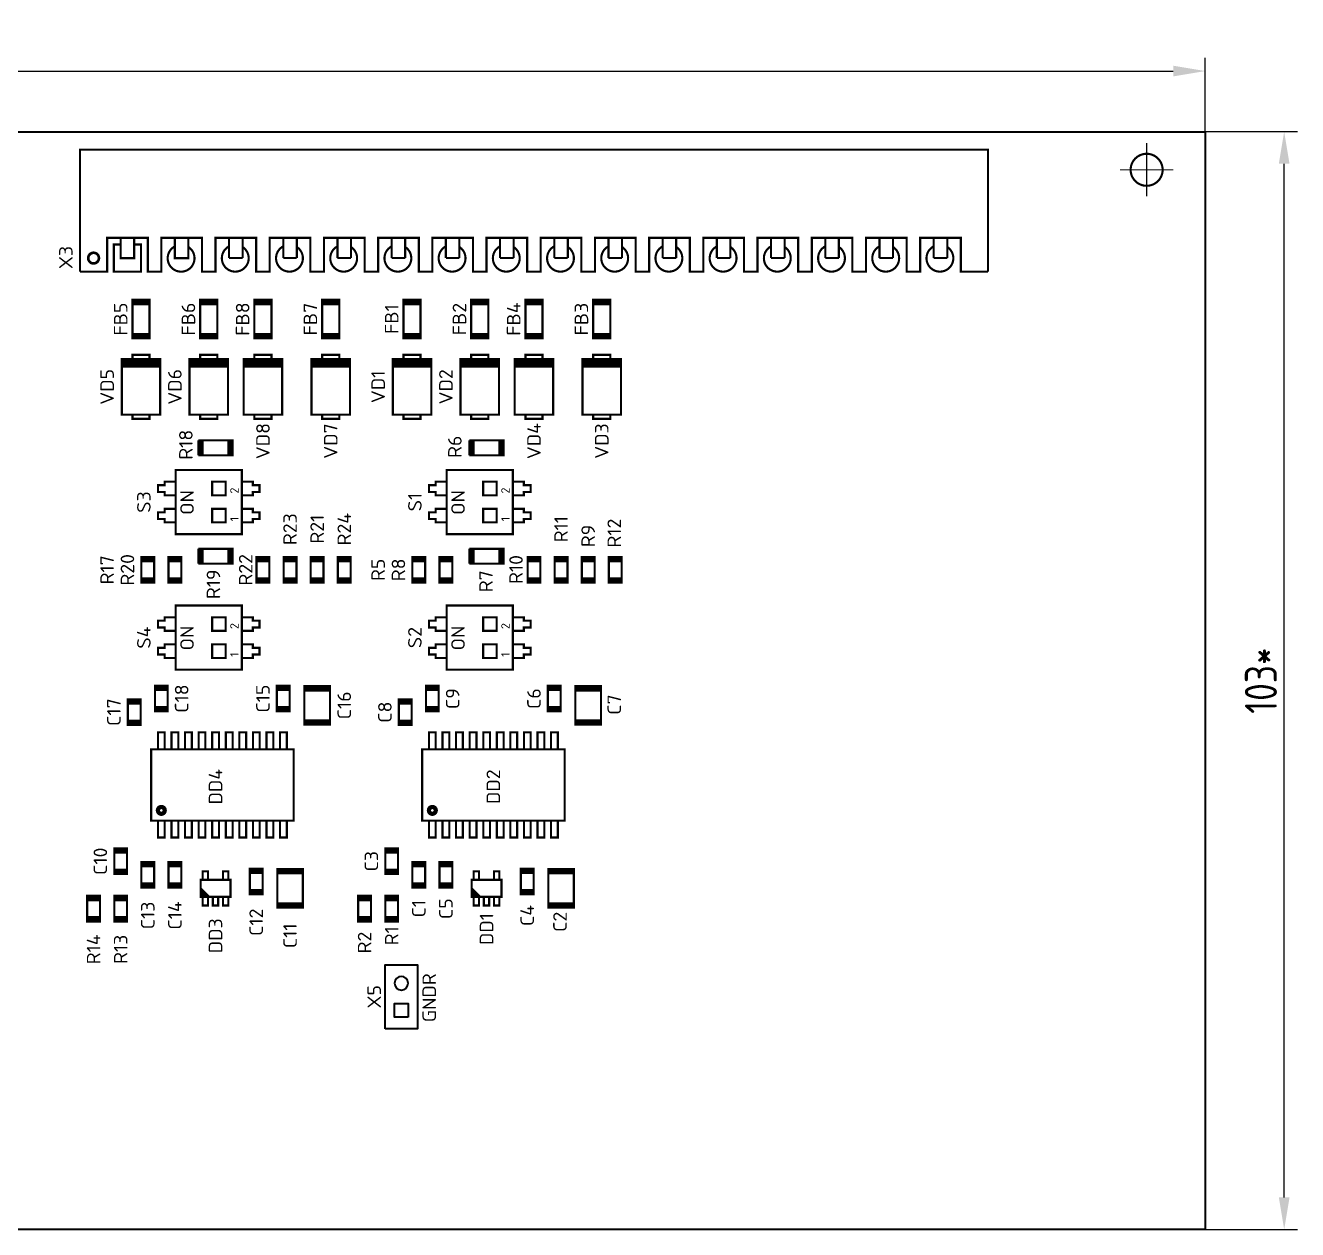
# Model space of a CAD drawing. Header units: millimetres. Extents: x 48 to 829, y 348 to 719.
# Drawn here: x 197.4 to 316.6, y 354.9 to 467.8 of the extents above; entities that cross this region are included whole.
import ezdxf
from ezdxf.enums import TextEntityAlignment as Align

# ---------------------------------------------------------------- set-up
doc = ezdxf.new("R2010")
doc.units = ezdxf.units.MM
doc.layers.add('BOARD', color=173, linetype='Continuous', lineweight=35)
doc.layers.add('TOP', color=7, linetype='Continuous', lineweight=35)
doc.layers.add('РАЗМЕРЫ', color=7, linetype='Continuous')
doc.styles.get("Standard").update_dxf_attribs({"font": 'txt.shx'})
doc.styles.add('ГОСТ 2.304', font='CS_Gost2304.shx')
doc.dimstyles.new('ЕСКД', dxfattribs={"dimscale": 0, "dimtxt": 3, "dimasz": 3, "dimexe": 1.25, "dimexo": 0, "dimtad": 1, "dimtoh": 1, "dimdec": 3, "dimrnd": 0.5, "dimtxsty": 'ГОСТ 2.304', "dimcen": 5, "dimadec": 3, "dimazin": 2, "dimtfac": 0.75, "dimtdec": 4, "dimtmove": 1, "dimatfit": 3, "dimfxl": 1, "dimtolj": 1, "dimarcsym": 0})

# ---------------------------------------------------------------- blocks, each defined once
blk = doc.blocks.new('*D46')
at = {"layer": 'Defpoints', "color": 0}
for p in [(308, 463.49), (74.75, 457.81), (308, 457.81)]:
    blk.add_point(p, dxfattribs=at)
at = {"layer": 'РАЗМЕРЫ', "color": 0, "lineweight": -2}
for p, q in [((74.75, 457.81), (74.75, 464.74)), ((308, 457.81), (308, 464.74)), ((77.75, 463.49), (305, 463.49))]:
    blk.add_line(p, q, dxfattribs=at)
at = {"layer": 'РАЗМЕРЫ', "color": 0}
for points in [[(77.75, 463.99), (77.75, 462.99), (74.75, 463.49)], [(305, 462.99), (305, 463.99), (308, 463.49)]]:
    blk.add_solid(points, dxfattribs=at)
at = {"layer": 'РАЗМЕРЫ', "color": 0, "insert": (191.37, 465.79), "char_height": 3, "attachment_point": 5, "style": 'ГОСТ 2.304'}
blk.add_mtext('\\A1;233*', dxfattribs=at)
blk = doc.blocks.new('*D48')
at = {"layer": 'Defpoints', "color": 0}
for p in [(308, 457.81), (315.39, 457.81), (308, 354.94)]:
    blk.add_point(p, dxfattribs=at)
at = {"layer": 'РАЗМЕРЫ', "color": 0, "lineweight": -2}
for p, q in [((308, 457.81), (316.64, 457.81)), ((315.39, 357.94), (315.39, 454.81)), ((308, 354.94), (316.64, 354.94))]:
    blk.add_line(p, q, dxfattribs=at)
at = {"layer": 'РАЗМЕРЫ', "color": 0}
for points in [[(315.89, 454.81), (314.89, 454.81), (315.39, 457.81)], [(314.89, 357.94), (315.89, 357.94), (315.39, 354.94)]]:
    blk.add_solid(points, dxfattribs=at)
at = {"layer": 'РАЗМЕРЫ', "color": 0, "insert": (313.21, 406.37), "char_height": 3, "attachment_point": 5, "rotation": 90, "style": 'ГОСТ 2.304'}
blk.add_mtext('\\A1;103*', dxfattribs=at)

msp = doc.modelspace()

# ---------------------------------------------------------------- linework, layer by layer
at = {"layer": 'BOARD'}
msp.add_lwpolyline([(308, 354.936), (74.75, 354.936), (74.75, 457.806), (308, 457.806)], close=True, dxfattribs=at)
at = {"layer": 'TOP'}
for points, const_width in [([(302.5, 451.736), (302.5, 456.736)], 0.1), ([(202.536, 444.691), (202.536, 456.121), (287.626, 456.121), (287.626, 444.691)], 0.2), ([(300, 454.236), (305, 454.236)], 0.1), ([(287.626, 444.691), (285.086, 444.691), (285.086, 447.866), (281.276, 447.866), (281.276, 444.691), (280.006, 444.691), (280.006, 447.866), (276.196, 447.866), (276.196, 444.691), (274.926, 444.691), (274.926, 447.866), (271.116, 447.866), (271.116, 444.691), (269.846, 444.691), (269.846, 447.866), (266.036, 447.866), (266.036, 444.691), (264.766, 444.691), (264.766, 447.866), (260.956, 447.866), (260.956, 444.691), (259.686, 444.691), (259.686, 447.866), (255.876, 447.866), (255.876, 444.691), (254.606, 444.691), (254.606, 447.866), (250.796, 447.866), (250.796, 444.691), (249.526, 444.691), (249.526, 447.866), (245.716, 447.866), (245.716, 444.691), (244.446, 444.691), (244.446, 447.866), (240.636, 447.866), (240.636, 444.691), (239.366, 444.691), (239.366, 447.866), (235.556, 447.866), (235.556, 444.691), (234.286, 444.691), (234.286, 447.866), (230.476, 447.866), (230.476, 444.691), (229.206, 444.691), (229.206, 447.866), (225.396, 447.866), (225.396, 444.691), (224.126, 444.691), (224.126, 447.866), (220.316, 447.866), (220.316, 444.691), (219.046, 444.691), (219.046, 447.866), (215.236, 447.866), (215.236, 444.691), (213.966, 444.691), (213.966, 447.866), (210.156, 447.866), (210.156, 444.691), (208.886, 444.691), (208.886, 447.866), (205.076, 447.866), (205.076, 444.691), (202.536, 444.691)], 0.2), ([(207.616, 447.231), (208.251, 447.231), (208.251, 444.691), (205.711, 444.691), (205.711, 447.231), (206.346, 447.231)], 0.2), ([(206.346, 447.866), (206.346, 445.961), (207.616, 445.961), (207.616, 447.866)], 0.2), ([(211.426, 447.866), (211.426, 445.961), (212.696, 445.961), (212.696, 447.866)], 0.2), ([(216.503, 447.869), (216.503, 445.964)], 0.2), ([(217.773, 445.964), (217.773, 447.869)], 0.2), ([(221.583, 447.869), (221.583, 445.964)], 0.2), ([(222.853, 445.964), (222.853, 447.869)], 0.2), ([(226.663, 447.869), (226.663, 445.964)], 0.2), ([(227.933, 445.964), (227.933, 447.869)], 0.2), ([(231.743, 447.869), (231.743, 445.964)], 0.2), ([(233.013, 445.964), (233.013, 447.869)], 0.2), ([(236.823, 447.869), (236.823, 445.964)], 0.2), ([(238.093, 445.964), (238.093, 447.869)], 0.2), ([(241.903, 447.869), (241.903, 445.964)], 0.2), ([(243.173, 445.964), (243.173, 447.869)], 0.2), ([(246.983, 447.869), (246.983, 445.964)], 0.2), ([(248.253, 445.964), (248.253, 447.869)], 0.2), ([(252.063, 447.869), (252.063, 445.964)], 0.2), ([(253.333, 445.964), (253.333, 447.869)], 0.2), ([(257.143, 447.869), (257.143, 445.964)], 0.2), ([(258.413, 445.964), (258.413, 447.869)], 0.2), ([(262.223, 447.869), (262.223, 445.964)], 0.2), ([(263.493, 445.964), (263.493, 447.869)], 0.2), ([(267.303, 447.869), (267.303, 445.964)], 0.2), ([(268.573, 445.964), (268.573, 447.869)], 0.2), ([(272.383, 447.869), (272.383, 445.964)], 0.2), ([(273.653, 445.964), (273.653, 447.869)], 0.2), ([(277.463, 447.869), (277.463, 445.964)], 0.2), ([(278.733, 445.964), (278.733, 447.869)], 0.2), ([(282.543, 447.869), (282.543, 445.964)], 0.2), ([(283.813, 445.964), (283.813, 447.869)], 0.2), ([(216.503, 445.964), (217.773, 445.964)], 0.2), ([(221.583, 445.964), (222.853, 445.964)], 0.2), ([(226.663, 445.964), (227.933, 445.964)], 0.2), ([(231.743, 445.964), (233.013, 445.964)], 0.2), ([(236.823, 445.964), (238.093, 445.964)], 0.2), ([(241.903, 445.964), (243.173, 445.964)], 0.2), ([(246.983, 445.964), (248.253, 445.964)], 0.2), ([(252.063, 445.964), (253.333, 445.964)], 0.2), ([(257.143, 445.964), (258.413, 445.964)], 0.2), ([(262.223, 445.964), (263.493, 445.964)], 0.2), ([(267.303, 445.964), (268.573, 445.964)], 0.2), ([(272.383, 445.964), (273.653, 445.964)], 0.2), ([(277.463, 445.964), (278.733, 445.964)], 0.2), ([(282.543, 445.964), (283.813, 445.964)], 0.2), ([(209.051, 442.046), (207.451, 442.046), (207.451, 438.446), (209.051, 438.446), (209.051, 442.046)], 0.2), ([(207.451, 441.846), (209.051, 441.846)], 0.2), ([(207.451, 441.646), (209.051, 441.646)], 0.2), ([(215.401, 442.046), (213.801, 442.046), (213.801, 438.446), (215.401, 438.446), (215.401, 442.046)], 0.2), ([(213.801, 441.846), (215.401, 441.846)], 0.2), ([(213.801, 441.646), (215.401, 441.646)], 0.2), ([(220.481, 442.046), (218.881, 442.046), (218.881, 438.446), (220.481, 438.446), (220.481, 442.046)], 0.2), ([(218.881, 441.846), (220.481, 441.846)], 0.2), ([(218.881, 441.646), (220.481, 441.646)], 0.2), ([(226.831, 442.046), (225.231, 442.046), (225.231, 438.446), (226.831, 438.446), (226.831, 442.046)], 0.2), ([(225.231, 441.846), (226.831, 441.846)], 0.2), ([(225.231, 441.646), (226.831, 441.646)], 0.2), ([(234.451, 442.046), (232.851, 442.046), (232.851, 438.446), (234.451, 438.446), (234.451, 442.046)], 0.2), ([(232.851, 441.846), (234.451, 441.846)], 0.2), ([(232.851, 441.646), (234.451, 441.646)], 0.2), ([(240.801, 442.046), (239.201, 442.046), (239.201, 438.446), (240.801, 438.446), (240.801, 442.046)], 0.2), ([(239.201, 441.846), (240.801, 441.846)], 0.2), ([(239.201, 441.646), (240.801, 441.646)], 0.2), ([(245.881, 442.046), (244.281, 442.046), (244.281, 438.446), (245.881, 438.446), (245.881, 442.046)], 0.2), ([(244.281, 441.846), (245.881, 441.846)], 0.2), ([(244.281, 441.646), (245.881, 441.646)], 0.2), ([(252.231, 442.046), (250.631, 442.046), (250.631, 438.446), (252.231, 438.446), (252.231, 442.046)], 0.2), ([(250.631, 441.846), (252.231, 441.846)], 0.2), ([(250.631, 441.646), (252.231, 441.646)], 0.2), ([(207.451, 438.846), (209.051, 438.846)], 0.2), ([(207.451, 438.646), (209.051, 438.646)], 0.2), ([(213.801, 438.846), (215.401, 438.846)], 0.2), ([(213.801, 438.646), (215.401, 438.646)], 0.2), ([(218.881, 438.846), (220.481, 438.846)], 0.2), ([(218.881, 438.646), (220.481, 438.646)], 0.2), ([(225.231, 438.846), (226.831, 438.846)], 0.2), ([(225.231, 438.646), (226.831, 438.646)], 0.2), ([(232.851, 438.846), (234.451, 438.846)], 0.2), ([(232.851, 438.646), (234.451, 438.646)], 0.2), ([(239.201, 438.846), (240.801, 438.846)], 0.2), ([(239.201, 438.646), (240.801, 438.646)], 0.2), ([(244.281, 438.846), (245.881, 438.846)], 0.2), ([(244.281, 438.646), (245.881, 438.646)], 0.2), ([(250.631, 438.846), (252.231, 438.846)], 0.2), ([(250.631, 438.646), (252.231, 438.646)], 0.2), ([(206.449, 436.496), (210.053, 436.496), (210.053, 431.296), (206.449, 431.296), (206.449, 436.496)], 0.2), ([(206.449, 436.396), (210.053, 436.396)], 0.2), ([(206.449, 436.296), (210.053, 436.296)], 0.2), ([(209.051, 436.496), (209.051, 436.896), (207.451, 436.896), (207.451, 436.296)], 0.2), ([(212.799, 436.496), (216.403, 436.496), (216.403, 431.296), (212.799, 431.296), (212.799, 436.496)], 0.2), ([(212.799, 436.396), (216.403, 436.396)], 0.2), ([(212.799, 436.296), (216.403, 436.296)], 0.2), ([(215.401, 436.496), (215.401, 436.896), (213.801, 436.896), (213.801, 436.296)], 0.2), ([(217.879, 436.496), (221.483, 436.496), (221.483, 431.296), (217.879, 431.296), (217.879, 436.496)], 0.2), ([(217.879, 436.396), (221.483, 436.396)], 0.2), ([(217.879, 436.296), (221.483, 436.296)], 0.2), ([(220.481, 436.496), (220.481, 436.896), (218.881, 436.896), (218.881, 436.296)], 0.2), ([(224.229, 436.496), (227.833, 436.496), (227.833, 431.296), (224.229, 431.296), (224.229, 436.496)], 0.2), ([(224.229, 436.396), (227.833, 436.396)], 0.2), ([(224.229, 436.296), (227.833, 436.296)], 0.2), ([(226.831, 436.496), (226.831, 436.896), (225.231, 436.896), (225.231, 436.296)], 0.2), ([(231.849, 436.496), (235.453, 436.496), (235.453, 431.296), (231.849, 431.296), (231.849, 436.496)], 0.2), ([(231.849, 436.396), (235.453, 436.396)], 0.2), ([(231.849, 436.296), (235.453, 436.296)], 0.2), ([(234.451, 436.496), (234.451, 436.896), (232.851, 436.896), (232.851, 436.296)], 0.2), ([(238.199, 436.496), (241.803, 436.496), (241.803, 431.296), (238.199, 431.296), (238.199, 436.496)], 0.2), ([(238.199, 436.396), (241.803, 436.396)], 0.2), ([(238.199, 436.296), (241.803, 436.296)], 0.2), ([(240.801, 436.496), (240.801, 436.896), (239.201, 436.896), (239.201, 436.296)], 0.2), ([(243.279, 436.496), (246.883, 436.496), (246.883, 431.296), (243.279, 431.296), (243.279, 436.496)], 0.2), ([(243.279, 436.396), (246.883, 436.396)], 0.2), ([(243.279, 436.296), (246.883, 436.296)], 0.2), ([(245.881, 436.496), (245.881, 436.896), (244.281, 436.896), (244.281, 436.296)], 0.2), ([(249.629, 436.496), (253.233, 436.496), (253.233, 431.296), (249.629, 431.296), (249.629, 436.496)], 0.2), ([(249.629, 436.396), (253.233, 436.396)], 0.2), ([(249.629, 436.296), (253.233, 436.296)], 0.2), ([(252.231, 436.496), (252.231, 436.896), (250.631, 436.896), (250.631, 436.296)], 0.2), ([(206.449, 436.196), (210.053, 436.196)], 0.2), ([(206.449, 436.096), (210.053, 436.096)], 0.2), ([(206.449, 435.996), (210.053, 435.996)], 0.2), ([(206.449, 435.896), (210.053, 435.896)], 0.2), ([(206.449, 435.796), (210.053, 435.796)], 0.2), ([(212.799, 436.196), (216.403, 436.196)], 0.2), ([(212.799, 436.096), (216.403, 436.096)], 0.2), ([(212.799, 435.996), (216.403, 435.996)], 0.2), ([(212.799, 435.896), (216.403, 435.896)], 0.2), ([(212.799, 435.796), (216.403, 435.796)], 0.2), ([(217.879, 436.196), (221.483, 436.196)], 0.2), ([(217.879, 436.096), (221.483, 436.096)], 0.2), ([(217.879, 435.996), (221.483, 435.996)], 0.2), ([(217.879, 435.896), (221.483, 435.896)], 0.2), ([(217.879, 435.796), (221.483, 435.796)], 0.2), ([(224.229, 436.196), (227.833, 436.196)], 0.2), ([(224.229, 436.096), (227.833, 436.096)], 0.2), ([(224.229, 435.996), (227.833, 435.996)], 0.2), ([(224.229, 435.896), (227.833, 435.896)], 0.2), ([(224.229, 435.796), (227.833, 435.796)], 0.2), ([(231.849, 436.196), (235.453, 436.196)], 0.2), ([(231.849, 436.096), (235.453, 436.096)], 0.2), ([(231.849, 435.996), (235.453, 435.996)], 0.2), ([(231.849, 435.896), (235.453, 435.896)], 0.2), ([(231.849, 435.796), (235.453, 435.796)], 0.2), ([(238.199, 436.196), (241.803, 436.196)], 0.2), ([(238.199, 436.096), (241.803, 436.096)], 0.2), ([(238.199, 435.996), (241.803, 435.996)], 0.2), ([(238.199, 435.896), (241.803, 435.896)], 0.2), ([(238.199, 435.796), (241.803, 435.796)], 0.2), ([(243.279, 436.196), (246.883, 436.196)], 0.2), ([(243.279, 436.096), (246.883, 436.096)], 0.2), ([(243.279, 435.996), (246.883, 435.996)], 0.2), ([(243.279, 435.896), (246.883, 435.896)], 0.2), ([(243.279, 435.796), (246.883, 435.796)], 0.2), ([(249.629, 436.196), (253.233, 436.196)], 0.2), ([(249.629, 436.096), (253.233, 436.096)], 0.2), ([(249.629, 435.996), (253.233, 435.996)], 0.2), ([(249.629, 435.896), (253.233, 435.896)], 0.2), ([(249.629, 435.796), (253.233, 435.796)], 0.2), ([(209.051, 431.296), (209.051, 430.896), (207.451, 430.896), (207.451, 431.296)], 0.2), ([(215.401, 431.296), (215.401, 430.896), (213.801, 430.896), (213.801, 431.296)], 0.2), ([(220.481, 431.296), (220.481, 430.896), (218.881, 430.896), (218.881, 431.296)], 0.2), ([(226.831, 431.296), (226.831, 430.896), (225.231, 430.896), (225.231, 431.296)], 0.2), ([(234.451, 431.296), (234.451, 430.896), (232.851, 430.896), (232.851, 431.296)], 0.2), ([(240.801, 431.296), (240.801, 430.896), (239.201, 430.896), (239.201, 431.296)], 0.2), ([(245.881, 431.296), (245.881, 430.896), (244.281, 430.896), (244.281, 431.296)], 0.2), ([(252.231, 431.296), (252.231, 430.896), (250.631, 430.896), (250.631, 431.296)], 0.2), ([(213.636, 428.881), (216.836, 428.881), (216.836, 427.481), (213.636, 427.481)], 0.2), ([(213.639, 428.884), (213.639, 427.484)], 0.2), ([(213.839, 428.884), (213.839, 427.484)], 0.2), ([(214.036, 428.881), (214.036, 427.481)], 0.2), ([(216.436, 428.881), (216.436, 427.481)], 0.2), ([(216.639, 428.884), (216.639, 427.484)], 0.2), ([(239.036, 428.881), (242.236, 428.881), (242.236, 427.481), (239.036, 427.481)], 0.2), ([(239.039, 428.884), (239.039, 427.484)], 0.2), ([(239.239, 428.884), (239.239, 427.484)], 0.2), ([(239.436, 428.881), (239.436, 427.481)], 0.2), ([(241.836, 428.881), (241.836, 427.481)], 0.2), ([(242.039, 428.884), (242.039, 427.484)], 0.2), ([(217.701, 426.111), (217.701, 420.091), (211.501, 420.091), (211.501, 426.111), (217.701, 426.111)], 0.2), ([(243.101, 426.111), (243.101, 420.091), (236.901, 420.091), (236.901, 426.111), (243.101, 426.111)], 0.2), ([(211.426, 423.736), (210.473, 423.736), (210.473, 424.053), (209.839, 424.053), (209.839, 424.689), (210.473, 424.689), (210.473, 425.006), (211.426, 425.006)], 0.2), ([(216.189, 423.736), (216.189, 425.006), (214.919, 425.006), (214.919, 423.736), (216.189, 423.736)], 0.2), ([(217.776, 425.006), (218.729, 425.006), (218.729, 424.689), (219.363, 424.689), (219.363, 424.053), (218.729, 424.053), (218.729, 423.736), (217.776, 423.736)], 0.2), ([(236.826, 423.736), (235.873, 423.736), (235.873, 424.053), (235.239, 424.053), (235.239, 424.689), (235.873, 424.689), (235.873, 425.006), (236.826, 425.006)], 0.2), ([(241.589, 423.736), (241.589, 425.006), (240.319, 425.006), (240.319, 423.736), (241.589, 423.736)], 0.2), ([(243.176, 425.006), (244.129, 425.006), (244.129, 424.689), (244.763, 424.689), (244.763, 424.053), (244.129, 424.053), (244.129, 423.736), (243.176, 423.736)], 0.2), ([(211.426, 421.196), (210.473, 421.196), (210.473, 421.513), (209.839, 421.513), (209.839, 422.149), (210.473, 422.149), (210.473, 422.466), (211.426, 422.466)], 0.2), ([(216.189, 421.196), (216.189, 422.466), (214.919, 422.466), (214.919, 421.196), (216.189, 421.196)], 0.2), ([(217.776, 422.466), (218.729, 422.466), (218.729, 422.149), (219.363, 422.149), (219.363, 421.513), (218.729, 421.513), (218.729, 421.196), (217.776, 421.196)], 0.2), ([(236.826, 421.196), (235.873, 421.196), (235.873, 421.513), (235.239, 421.513), (235.239, 422.149), (235.873, 422.149), (235.873, 422.466), (236.826, 422.466)], 0.2), ([(241.589, 421.196), (241.589, 422.466), (240.319, 422.466), (240.319, 421.196), (241.589, 421.196)], 0.2), ([(243.176, 422.466), (244.129, 422.466), (244.129, 422.149), (244.763, 422.149), (244.763, 421.513), (244.129, 421.513), (244.129, 421.196), (243.176, 421.196)], 0.2), ([(213.636, 418.721), (216.836, 418.721), (216.836, 417.321), (213.636, 417.321)], 0.2), ([(213.639, 418.724), (213.639, 417.324)], 0.2), ([(213.839, 418.724), (213.839, 417.324)], 0.2), ([(214.036, 418.721), (214.036, 417.321)], 0.2), ([(216.436, 418.721), (216.436, 417.321)], 0.2), ([(216.639, 418.724), (216.639, 417.324)], 0.2), ([(239.036, 418.721), (242.236, 418.721), (242.236, 417.321), (239.036, 417.321)], 0.2), ([(239.039, 418.724), (239.039, 417.324)], 0.2), ([(239.239, 418.724), (239.239, 417.324)], 0.2), ([(239.436, 418.721), (239.436, 417.321)], 0.2), ([(241.836, 418.721), (241.836, 417.321)], 0.2), ([(242.039, 418.724), (242.039, 417.324)], 0.2), ([(209.486, 417.951), (208.286, 417.951), (208.286, 415.551), (209.486, 415.551), (209.486, 417.951)], 0.2), ([(208.286, 417.751), (209.486, 417.751)], 0.2), ([(208.286, 417.551), (209.486, 417.551)], 0.2), ([(212.026, 417.951), (210.826, 417.951), (210.826, 415.551), (212.026, 415.551), (212.026, 417.951)], 0.2), ([(210.826, 417.751), (212.026, 417.751)], 0.2), ([(210.826, 417.551), (212.026, 417.551)], 0.2), ([(220.281, 417.951), (219.081, 417.951), (219.081, 415.551), (220.281, 415.551), (220.281, 417.951)], 0.2), ([(219.081, 417.751), (220.281, 417.751)], 0.2), ([(219.081, 417.551), (220.281, 417.551)], 0.2), ([(222.821, 417.951), (221.621, 417.951), (221.621, 415.551), (222.821, 415.551), (222.821, 417.951)], 0.2), ([(221.621, 417.751), (222.821, 417.751)], 0.2), ([(221.621, 417.551), (222.821, 417.551)], 0.2), ([(225.361, 417.951), (224.161, 417.951), (224.161, 415.551), (225.361, 415.551), (225.361, 417.951)], 0.2), ([(224.161, 417.751), (225.361, 417.751)], 0.2), ([(224.161, 417.551), (225.361, 417.551)], 0.2), ([(227.901, 417.951), (226.701, 417.951), (226.701, 415.551), (227.901, 415.551), (227.901, 417.951)], 0.2), ([(226.701, 417.751), (227.901, 417.751)], 0.2), ([(226.701, 417.551), (227.901, 417.551)], 0.2), ([(234.886, 417.951), (233.686, 417.951), (233.686, 415.551), (234.886, 415.551), (234.886, 417.951)], 0.2), ([(233.686, 417.751), (234.886, 417.751)], 0.2), ([(233.686, 417.551), (234.886, 417.551)], 0.2), ([(237.426, 417.951), (236.226, 417.951), (236.226, 415.551), (237.426, 415.551), (237.426, 417.951)], 0.2), ([(236.226, 417.751), (237.426, 417.751)], 0.2), ([(236.226, 417.551), (237.426, 417.551)], 0.2), ([(245.681, 417.951), (244.481, 417.951), (244.481, 415.551), (245.681, 415.551), (245.681, 417.951)], 0.2), ([(244.481, 417.751), (245.681, 417.751)], 0.2), ([(244.481, 417.551), (245.681, 417.551)], 0.2), ([(248.221, 417.951), (247.021, 417.951), (247.021, 415.551), (248.221, 415.551), (248.221, 417.951)], 0.2), ([(247.021, 417.751), (248.221, 417.751)], 0.2), ([(247.021, 417.551), (248.221, 417.551)], 0.2), ([(250.761, 417.951), (249.561, 417.951), (249.561, 415.551), (250.761, 415.551), (250.761, 417.951)], 0.2), ([(249.561, 417.751), (250.761, 417.751)], 0.2), ([(249.561, 417.551), (250.761, 417.551)], 0.2), ([(253.301, 417.951), (252.101, 417.951), (252.101, 415.551), (253.301, 415.551), (253.301, 417.951)], 0.2), ([(252.101, 417.751), (253.301, 417.751)], 0.2), ([(252.101, 417.551), (253.301, 417.551)], 0.2), ([(208.286, 415.951), (209.486, 415.951)], 0.2), ([(208.286, 415.751), (209.486, 415.751)], 0.2), ([(210.826, 415.951), (212.026, 415.951)], 0.2), ([(210.826, 415.751), (212.026, 415.751)], 0.2), ([(219.081, 415.951), (220.281, 415.951)], 0.2), ([(219.081, 415.751), (220.281, 415.751)], 0.2), ([(221.621, 415.951), (222.821, 415.951)], 0.2), ([(221.621, 415.751), (222.821, 415.751)], 0.2), ([(224.161, 415.951), (225.361, 415.951)], 0.2), ([(224.161, 415.751), (225.361, 415.751)], 0.2), ([(226.701, 415.951), (227.901, 415.951)], 0.2), ([(226.701, 415.751), (227.901, 415.751)], 0.2), ([(233.686, 415.951), (234.886, 415.951)], 0.2), ([(233.686, 415.751), (234.886, 415.751)], 0.2), ([(236.226, 415.951), (237.426, 415.951)], 0.2), ([(236.226, 415.751), (237.426, 415.751)], 0.2), ([(244.481, 415.951), (245.681, 415.951)], 0.2), ([(244.481, 415.751), (245.681, 415.751)], 0.2), ([(247.021, 415.951), (248.221, 415.951)], 0.2), ([(247.021, 415.751), (248.221, 415.751)], 0.2), ([(249.561, 415.951), (250.761, 415.951)], 0.2), ([(249.561, 415.751), (250.761, 415.751)], 0.2), ([(252.101, 415.951), (253.301, 415.951)], 0.2), ([(252.101, 415.751), (253.301, 415.751)], 0.2), ([(217.701, 413.411), (217.701, 407.391), (211.501, 407.391), (211.501, 413.411), (217.701, 413.411)], 0.2), ([(243.101, 413.411), (243.101, 407.391), (236.901, 407.391), (236.901, 413.411), (243.101, 413.411)], 0.2), ([(211.426, 411.036), (210.473, 411.036), (210.473, 411.353), (209.839, 411.353), (209.839, 411.989), (210.473, 411.989), (210.473, 412.306), (211.426, 412.306)], 0.2), ([(216.189, 411.036), (216.189, 412.306), (214.919, 412.306), (214.919, 411.036), (216.189, 411.036)], 0.2), ([(217.776, 412.306), (218.729, 412.306), (218.729, 411.989), (219.363, 411.989), (219.363, 411.353), (218.729, 411.353), (218.729, 411.036), (217.776, 411.036)], 0.2), ([(236.826, 411.036), (235.873, 411.036), (235.873, 411.353), (235.239, 411.353), (235.239, 411.989), (235.873, 411.989), (235.873, 412.306), (236.826, 412.306)], 0.2), ([(241.589, 411.036), (241.589, 412.306), (240.319, 412.306), (240.319, 411.036), (241.589, 411.036)], 0.2), ([(243.176, 412.306), (244.129, 412.306), (244.129, 411.989), (244.763, 411.989), (244.763, 411.353), (244.129, 411.353), (244.129, 411.036), (243.176, 411.036)], 0.2), ([(211.426, 408.496), (210.473, 408.496), (210.473, 408.813), (209.839, 408.813), (209.839, 409.449), (210.473, 409.449), (210.473, 409.766), (211.426, 409.766)], 0.2), ([(216.189, 408.496), (216.189, 409.766), (214.919, 409.766), (214.919, 408.496), (216.189, 408.496)], 0.2), ([(217.776, 409.766), (218.729, 409.766), (218.729, 409.449), (219.363, 409.449), (219.363, 408.813), (218.729, 408.813), (218.729, 408.496), (217.776, 408.496)], 0.2), ([(236.826, 408.496), (235.873, 408.496), (235.873, 408.813), (235.239, 408.813), (235.239, 409.449), (235.873, 409.449), (235.873, 409.766), (236.826, 409.766)], 0.2), ([(241.589, 408.496), (241.589, 409.766), (240.319, 409.766), (240.319, 408.496), (241.589, 408.496)], 0.2), ([(243.176, 409.766), (244.129, 409.766), (244.129, 409.449), (244.763, 409.449), (244.763, 408.813), (244.129, 408.813), (244.129, 408.496), (243.176, 408.496)], 0.2), ([(209.556, 405.886), (210.756, 405.886), (210.756, 403.486), (209.556, 403.486), (209.556, 405.886)], 0.2), ([(210.756, 405.686), (209.556, 405.686)], 0.2), ([(209.556, 405.486), (210.756, 405.486)], 0.2), ([(220.986, 405.886), (222.186, 405.886), (222.186, 403.486), (220.986, 403.486), (220.986, 405.886)], 0.2), ([(222.186, 405.686), (220.986, 405.686)], 0.2), ([(220.986, 405.486), (222.186, 405.486)], 0.2), ([(223.561, 402.251), (225.961, 402.251), (225.961, 405.851), (223.561, 405.851), (223.561, 402.251)], 0.2), ([(225.961, 405.651), (223.561, 405.651)], 0.2), ([(225.961, 405.451), (223.561, 405.451)], 0.2), ([(234.956, 405.886), (236.156, 405.886), (236.156, 403.486), (234.956, 403.486), (234.956, 405.886)], 0.2), ([(236.156, 405.686), (234.956, 405.686)], 0.2), ([(234.956, 405.486), (236.156, 405.486)], 0.2), ([(246.386, 405.886), (247.586, 405.886), (247.586, 403.486), (246.386, 403.486), (246.386, 405.886)], 0.2), ([(247.586, 405.686), (246.386, 405.686)], 0.2), ([(246.386, 405.486), (247.586, 405.486)], 0.2), ([(248.961, 402.251), (251.361, 402.251), (251.361, 405.851), (248.961, 405.851), (248.961, 402.251)], 0.2), ([(251.361, 405.651), (248.961, 405.651)], 0.2), ([(251.361, 405.451), (248.961, 405.451)], 0.2), ([(207.016, 404.616), (208.216, 404.616), (208.216, 402.216), (207.016, 402.216), (207.016, 404.616)], 0.2), ([(208.216, 404.416), (207.016, 404.416)], 0.2), ([(207.016, 404.216), (208.216, 404.216)], 0.2), ([(232.416, 404.616), (233.616, 404.616), (233.616, 402.216), (232.416, 402.216), (232.416, 404.616)], 0.2), ([(233.616, 404.416), (232.416, 404.416)], 0.2), ([(232.416, 404.216), (233.616, 404.216)], 0.2), ([(210.756, 403.886), (209.556, 403.886)], 0.2), ([(210.756, 403.686), (209.556, 403.686)], 0.2), ([(222.186, 403.886), (220.986, 403.886)], 0.2), ([(222.186, 403.686), (220.986, 403.686)], 0.2), ([(236.156, 403.886), (234.956, 403.886)], 0.2), ([(236.156, 403.686), (234.956, 403.686)], 0.2), ([(247.586, 403.886), (246.386, 403.886)], 0.2), ([(247.586, 403.686), (246.386, 403.686)], 0.2), ([(208.216, 402.616), (207.016, 402.616)], 0.2), ([(208.216, 402.416), (207.016, 402.416)], 0.2), ([(225.961, 402.451), (223.561, 402.451), (223.561, 402.651), (225.961, 402.651)], 0.2), ([(233.616, 402.616), (232.416, 402.616)], 0.2), ([(233.616, 402.416), (232.416, 402.416)], 0.2), ([(251.361, 402.451), (248.961, 402.451), (248.961, 402.651), (251.361, 402.651)], 0.2), ([(209.838, 399.936), (209.838, 401.526), (210.474, 401.526), (210.474, 399.936)], 0.2), ([(211.11, 399.936), (211.11, 401.526), (211.746, 401.526), (211.746, 399.936)], 0.2), ([(212.382, 399.936), (212.382, 401.526), (213.018, 401.526), (213.018, 399.936)], 0.2), ([(213.654, 399.936), (213.654, 401.526), (214.29, 401.526), (214.29, 399.936)], 0.2), ([(214.926, 399.936), (214.926, 401.526), (215.562, 401.526), (215.562, 399.936)], 0.2), ([(216.198, 399.936), (216.198, 401.526), (216.834, 401.526), (216.834, 399.936)], 0.2), ([(217.47, 399.936), (217.47, 401.526), (218.106, 401.526), (218.106, 399.936)], 0.2), ([(218.742, 399.936), (218.742, 401.526), (219.378, 401.526), (219.378, 399.936)], 0.2), ([(220.014, 399.936), (220.014, 401.526), (220.65, 401.526), (220.65, 399.936)], 0.2), ([(221.286, 399.936), (221.286, 401.526), (221.922, 401.526), (221.922, 399.936)], 0.2), ([(235.238, 399.936), (235.238, 401.526), (235.874, 401.526), (235.874, 399.936)], 0.2), ([(236.51, 399.936), (236.51, 401.526), (237.146, 401.526), (237.146, 399.936)], 0.2), ([(237.782, 399.936), (237.782, 401.526), (238.418, 401.526), (238.418, 399.936)], 0.2), ([(239.054, 399.936), (239.054, 401.526), (239.69, 401.526), (239.69, 399.936)], 0.2), ([(240.326, 399.936), (240.326, 401.526), (240.962, 401.526), (240.962, 399.936)], 0.2), ([(241.598, 399.936), (241.598, 401.526), (242.234, 401.526), (242.234, 399.936)], 0.2), ([(242.87, 399.936), (242.87, 401.526), (243.506, 401.526), (243.506, 399.936)], 0.2), ([(244.142, 399.936), (244.142, 401.526), (244.778, 401.526), (244.778, 399.936)], 0.2), ([(245.414, 399.936), (245.414, 401.526), (246.05, 401.526), (246.05, 399.936)], 0.2), ([(246.686, 399.936), (246.686, 401.526), (247.322, 401.526), (247.322, 399.936)], 0.2), ([(209.202, 399.936), (222.558, 399.936), (222.558, 393.258), (209.202, 393.258), (209.202, 399.936)], 0.2), ([(234.602, 399.936), (247.958, 399.936), (247.958, 393.258), (234.602, 393.258), (234.602, 399.936)], 0.2), ([(210.474, 393.258), (210.474, 391.668), (209.838, 391.668), (209.838, 393.258)], 0.2), ([(211.746, 393.258), (211.746, 391.668), (211.11, 391.668), (211.11, 393.258)], 0.2), ([(213.018, 393.258), (213.018, 391.668), (212.382, 391.668), (212.382, 393.258)], 0.2), ([(214.29, 393.258), (214.29, 391.668), (213.654, 391.668), (213.654, 393.258)], 0.2), ([(215.562, 393.258), (215.562, 391.668), (214.926, 391.668), (214.926, 393.258)], 0.2), ([(216.834, 393.258), (216.834, 391.668), (216.198, 391.668), (216.198, 393.258)], 0.2), ([(218.106, 393.258), (218.106, 391.668), (217.47, 391.668), (217.47, 393.258)], 0.2), ([(219.378, 393.258), (219.378, 391.668), (218.742, 391.668), (218.742, 393.258)], 0.2), ([(220.65, 393.258), (220.65, 391.668), (220.014, 391.668), (220.014, 393.258)], 0.2), ([(221.922, 393.258), (221.922, 391.668), (221.286, 391.668), (221.286, 393.258)], 0.2), ([(235.874, 393.258), (235.874, 391.668), (235.238, 391.668), (235.238, 393.258)], 0.2), ([(237.146, 393.258), (237.146, 391.668), (236.51, 391.668), (236.51, 393.258)], 0.2), ([(238.418, 393.258), (238.418, 391.668), (237.782, 391.668), (237.782, 393.258)], 0.2), ([(239.69, 393.258), (239.69, 391.668), (239.054, 391.668), (239.054, 393.258)], 0.2), ([(240.962, 393.258), (240.962, 391.668), (240.326, 391.668), (240.326, 393.258)], 0.2), ([(242.234, 393.258), (242.234, 391.668), (241.598, 391.668), (241.598, 393.258)], 0.2), ([(243.506, 393.258), (243.506, 391.668), (242.87, 391.668), (242.87, 393.258)], 0.2), ([(244.778, 393.258), (244.778, 391.668), (244.142, 391.668), (244.142, 393.258)], 0.2), ([(246.05, 393.258), (246.05, 391.668), (245.414, 391.668), (245.414, 393.258)], 0.2), ([(247.322, 393.258), (247.322, 391.668), (246.686, 391.668), (246.686, 393.258)], 0.2), ([(206.946, 388.246), (205.746, 388.246), (205.746, 390.646), (206.946, 390.646), (206.946, 388.246)], 0.2), ([(205.746, 390.446), (206.946, 390.446)], 0.2), ([(205.746, 390.246), (206.946, 390.246)], 0.2), ([(232.346, 388.246), (231.146, 388.246), (231.146, 390.646), (232.346, 390.646), (232.346, 388.246)], 0.2), ([(231.146, 390.446), (232.346, 390.446)], 0.2), ([(231.146, 390.246), (232.346, 390.246)], 0.2), ([(206.946, 388.646), (205.746, 388.646)], 0.2), ([(208.286, 389.376), (209.486, 389.376), (209.486, 386.976), (208.286, 386.976), (208.286, 389.376)], 0.2), ([(209.486, 389.176), (208.286, 389.176)], 0.2), ([(208.286, 388.976), (209.486, 388.976)], 0.2), ([(210.826, 389.376), (212.026, 389.376), (212.026, 386.976), (210.826, 386.976), (210.826, 389.376)], 0.2), ([(212.026, 389.176), (210.826, 389.176)], 0.2), ([(210.826, 388.976), (212.026, 388.976)], 0.2), ([(218.446, 388.741), (219.646, 388.741), (219.646, 386.341), (218.446, 386.341), (218.446, 388.741)], 0.2), ([(221.021, 385.106), (223.421, 385.106), (223.421, 388.706), (221.021, 388.706), (221.021, 385.106)], 0.2), ([(232.346, 388.646), (231.146, 388.646)], 0.2), ([(233.686, 389.376), (234.886, 389.376), (234.886, 386.976), (233.686, 386.976), (233.686, 389.376)], 0.2), ([(234.886, 389.176), (233.686, 389.176)], 0.2), ([(233.686, 388.976), (234.886, 388.976)], 0.2), ([(236.226, 389.376), (237.426, 389.376), (237.426, 386.976), (236.226, 386.976), (236.226, 389.376)], 0.2), ([(237.426, 389.176), (236.226, 389.176)], 0.2), ([(236.226, 388.976), (237.426, 388.976)], 0.2), ([(243.846, 388.741), (245.046, 388.741), (245.046, 386.341), (243.846, 386.341), (243.846, 388.741)], 0.2), ([(246.421, 385.106), (248.821, 385.106), (248.821, 388.706), (246.421, 388.706), (246.421, 385.106)], 0.2), ([(205.746, 388.446), (206.946, 388.446)], 0.2), ([(209.486, 387.376), (208.286, 387.376)], 0.2), ([(212.026, 387.376), (210.826, 387.376)], 0.2), ([(213.836, 387.706), (216.636, 387.706), (216.636, 386.106), (213.836, 386.106), (213.836, 387.706)], 0.2), ([(214.036, 387.706), (214.036, 388.506), (214.536, 388.506), (214.536, 387.706)], 0.2), ([(215.941, 387.706), (215.941, 388.506), (216.441, 388.506), (216.441, 387.706)], 0.2), ([(219.646, 388.541), (218.446, 388.541)], 0.2), ([(218.446, 388.341), (219.646, 388.341)], 0.2), ([(223.421, 388.506), (221.021, 388.506)], 0.2), ([(223.421, 388.306), (221.021, 388.306)], 0.2), ([(231.146, 388.446), (232.346, 388.446)], 0.2), ([(234.886, 387.376), (233.686, 387.376)], 0.2), ([(237.426, 387.376), (236.226, 387.376)], 0.2), ([(239.236, 387.706), (242.036, 387.706), (242.036, 386.106), (239.236, 386.106), (239.236, 387.706)], 0.2), ([(239.436, 387.706), (239.436, 388.506), (239.936, 388.506), (239.936, 387.706)], 0.2), ([(241.341, 387.706), (241.341, 388.506), (241.841, 388.506), (241.841, 387.706)], 0.2), ([(245.046, 388.541), (243.846, 388.541)], 0.2), ([(243.846, 388.341), (245.046, 388.341)], 0.2), ([(248.821, 388.506), (246.421, 388.506)], 0.2), ([(248.821, 388.306), (246.421, 388.306)], 0.2), ([(204.406, 386.201), (203.206, 386.201), (203.206, 383.801), (204.406, 383.801), (204.406, 386.201)], 0.2), ([(206.946, 386.201), (205.746, 386.201), (205.746, 383.801), (206.946, 383.801), (206.946, 386.201)], 0.2), ([(209.486, 387.176), (208.286, 387.176)], 0.2), ([(212.026, 387.176), (210.826, 387.176)], 0.2), ([(213.836, 386.906), (214.636, 386.106)], 0.2), ([(213.836, 386.706), (214.436, 386.106)], 0.2), ([(213.836, 386.506), (214.236, 386.106)], 0.2), ([(213.836, 386.306), (214.036, 386.106), (214.036, 385.306), (214.536, 385.306), (214.536, 386.106)], 0.2), ([(219.646, 386.741), (218.446, 386.741)], 0.2), ([(219.646, 386.541), (218.446, 386.541)], 0.2), ([(229.806, 386.201), (228.606, 386.201), (228.606, 383.801), (229.806, 383.801), (229.806, 386.201)], 0.2), ([(232.346, 386.201), (231.146, 386.201), (231.146, 383.801), (232.346, 383.801), (232.346, 386.201)], 0.2), ([(234.886, 387.176), (233.686, 387.176)], 0.2), ([(237.426, 387.176), (236.226, 387.176)], 0.2), ([(239.236, 386.906), (240.036, 386.106)], 0.2), ([(239.236, 386.706), (239.836, 386.106)], 0.2), ([(239.236, 386.506), (239.636, 386.106)], 0.2), ([(239.236, 386.306), (239.436, 386.106), (239.436, 385.306), (239.936, 385.306), (239.936, 386.106)], 0.2), ([(245.046, 386.741), (243.846, 386.741)], 0.2), ([(245.046, 386.541), (243.846, 386.541)], 0.2), ([(203.206, 386.001), (204.406, 386.001)], 0.2), ([(203.206, 385.801), (204.406, 385.801)], 0.2), ([(205.746, 386.001), (206.946, 386.001)], 0.2), ([(205.746, 385.801), (206.946, 385.801)], 0.2), ([(214.988, 386.106), (214.988, 385.306), (215.488, 385.306), (215.488, 386.106)], 0.2), ([(215.941, 386.106), (215.941, 385.306), (216.441, 385.306), (216.441, 386.106)], 0.2), ([(223.421, 385.306), (221.021, 385.306), (221.021, 385.506), (223.421, 385.506)], 0.2), ([(228.606, 386.001), (229.806, 386.001)], 0.2), ([(228.606, 385.801), (229.806, 385.801)], 0.2), ([(231.146, 386.001), (232.346, 386.001)], 0.2), ([(231.146, 385.801), (232.346, 385.801)], 0.2), ([(240.388, 386.106), (240.388, 385.306), (240.888, 385.306), (240.888, 386.106)], 0.2), ([(241.341, 386.106), (241.341, 385.306), (241.841, 385.306), (241.841, 386.106)], 0.2), ([(248.821, 385.306), (246.421, 385.306), (246.421, 385.506), (248.821, 385.506)], 0.2), ([(203.206, 384.201), (204.406, 384.201)], 0.2), ([(203.206, 384.001), (204.406, 384.001)], 0.2), ([(205.746, 384.201), (206.946, 384.201)], 0.2), ([(205.746, 384.001), (206.946, 384.001)], 0.2), ([(228.606, 384.201), (229.806, 384.201)], 0.2), ([(228.606, 384.001), (229.806, 384.001)], 0.2), ([(231.146, 384.201), (232.346, 384.201)], 0.2), ([(231.146, 384.001), (232.346, 384.001)], 0.2)]:
    msp.add_lwpolyline(points, dxfattribs=dict(at, const_width=const_width))
for points, const_width in [([(302.5, 455.736, 1), (302.5, 452.736, 1), (302.5, 455.736)], 0.2), ([(211.417, 447.056, 3.654356), (212.696, 447)], 0.2), ([(216.494, 447.059, 3.654339), (217.773, 447.003)], 0.2), ([(221.574, 447.059, 3.654339), (222.853, 447.003)], 0.2), ([(226.654, 447.059, 3.654339), (227.933, 447.003)], 0.2), ([(231.734, 447.059, 3.654339), (233.013, 447.003)], 0.2), ([(236.814, 447.059, 3.654339), (238.093, 447.003)], 0.2), ([(241.894, 447.059, 3.654339), (243.173, 447.003)], 0.2), ([(246.974, 447.059, 3.654339), (248.253, 447.003)], 0.2), ([(252.054, 447.059, 3.654339), (253.333, 447.003)], 0.2), ([(257.134, 447.059, 3.654339), (258.413, 447.003)], 0.2), ([(262.214, 447.059, 3.654339), (263.493, 447.003)], 0.2), ([(267.294, 447.059, 3.654339), (268.573, 447.003)], 0.2), ([(272.374, 447.059, 3.654339), (273.653, 447.003)], 0.2), ([(277.454, 447.059, 3.654339), (278.733, 447.003)], 0.2), ([(282.534, 447.059, 3.654339), (283.813, 447.003)], 0.2), ([(203.806, 446.086, 1), (203.806, 445.836, 1), (203.806, 446.086)], 1), ([(210.156, 394.53, 1), (210.156, 393.894, 1), (210.156, 394.53)], 0.4), ([(235.556, 394.53, 1), (235.556, 393.894, 1), (235.556, 394.53)], 0.4)]:
    msp.add_lwpolyline(points, format="xyb", dxfattribs=dict(at, const_width=const_width))
msp.add_lwpolyline([(231.15, 373.746), (231.15, 379.746), (234.15, 379.746), (234.15, 373.746), (231.15, 373.746)], dxfattribs=at)
msp.add_lwpolyline([(232.65, 378.651, 1), (232.65, 377.381, 1), (232.65, 378.651)], format="xyb", dxfattribs=at)
msp.add_lwpolyline([(233.285, 374.841), (232.015, 374.841), (232.015, 376.111), (233.285, 376.111)], close=True, dxfattribs=at)

# ---------------------------------------------------------------- texts
at = {"layer": 'TOP', "width": 1.019685}
for s, p in [('X3', (201.844, 446.016)), ('FB5', (206.981, 440.246)), ('FB6', (213.331, 440.246)), ('FB8', (218.411, 440.246)), ('FB7', (224.761, 440.246)), ('FB1', (232.381, 440.246)), ('FB2', (238.731, 440.246)), ('FB4', (243.811, 440.246)), ('FB3', (250.161, 440.246)), ('VD5', (205.711, 433.896)), ('VD6', (212.061, 433.896)), ('VD1', (231.111, 433.896)), ('VD2', (237.461, 433.896)), ('VD4', (245.716, 428.816)), ('R18', (213.0932, 428.4726)), ('VD8', (220.316, 428.816)), ('VD7', (226.666, 428.816)), ('VD3', (252.066, 428.816)), ('R6', (238.302, 428.2814)), ('S3', (209.155, 423.101)), ('S1', (234.555, 423.101)), ('R23', (222.856, 420.561)), ('R21', (225.396, 420.561)), ('R24', (227.936, 420.561)), ('R11', (248.256, 420.561)), ('R12', (253.2397, 420.1934)), ('R9', (250.796, 419.926)), ('R17', (205.711, 416.751)), ('R20', (207.616, 416.751)), ('R22', (218.6979, 416.751)), ('R5', (231.111, 416.751)), ('R8', (233.016, 416.751)), ('R10', (244.0341, 416.7829)), ('R19', (215.6751, 415.3961)), ('R7', (241.2185, 415.683)), ('S4', (209.155, 410.401)), ('S2', (234.555, 410.401)), ('C18', (212.696, 404.686)), ('C15', (220.316, 404.686)), ('C9', (238.096, 404.686)), ('C6', (245.716, 404.686)), ('C17', (206.346, 403.416)), ('C16', (227.936, 404.051)), ('C8', (231.746, 403.416)), ('C7', (253.242, 404.124)), ('DD4', (215.871, 396.431)), ('DD2', (241.906, 396.431)), ('C10', (205.076, 389.446)), ('C3', (230.476, 389.446)), ('C13', (209.521, 384.366)), ('C14', (212.061, 384.366)), ('C1', (234.921, 385.001)), ('C5', (237.461, 385.001)), ('C4', (245.081, 384.366)), ('DD3', (215.871, 382.461)), ('C12', (219.681, 383.731)), ('DD1', (241.271, 383.096)), ('C2', (248.154, 383.772)), ('C11', (222.856, 382.461)), ('R2', (229.841, 381.826)), ('R1', (232.381, 382.461)), ('R14', (204.441, 381.191)), ('R13', (206.981, 381.191)), ('X5', (230.745, 376.746))]:
    msp.add_text(s, height=1.27, rotation=90, dxfattribs=at).set_placement(p, align=Align.CENTER)
for s, p in [('ON', (213.201, 421.901)), ('ON', (238.601, 421.901)), ('ON', (213.201, 409.201)), ('ON', (238.601, 409.201)), ('GNDR', (235.9, 374.366))]:
    msp.add_text(s, height=1.27, rotation=90, dxfattribs=at).set_placement(p)
at = {"layer": 'TOP'}
for s, p in [('2', (217.401, 423.901)), ('2', (242.801, 423.901)), ('1', (217.401, 421.301)), ('1', (242.801, 421.301)), ('2', (217.401, 411.201)), ('2', (242.801, 411.201)), ('1', (217.401, 408.601)), ('1', (242.801, 408.601))]:
    msp.add_text(s, height=0.787, rotation=90, dxfattribs=at).set_placement(p)

# ---------------------------------------------------------------- dimensions: what is measured, and where the dimension line sits
at = {"layer": 'РАЗМЕРЫ'}
dim = msp.add_linear_dim(base=(308, 463.4893), p1=(74.75, 457.806), p2=(308, 457.806), text='<>*', dimstyle='ЕСКД', override={"dimscale": 1, "dimlfac": 1, "dimtxsty": 'ГОСТ 2.304', "dimsah": 1, "dimtolj": 1}, dxfattribs=at)
dim.commit()
dim.dimension.update_dxf_attribs({"geometry": '*D46', "text_midpoint": (191.375, 465.7926)})
dim = msp.add_linear_dim(base=(315.3944, 457.806), p1=(308, 354.936), p2=(308, 457.806), angle=90, text='<>*', dimstyle='ЕСКД', override={"dimscale": 1, "dimlfac": 1, "dimtxsty": 'ГОСТ 2.304', "dimsah": 1, "dimtolj": 1}, dxfattribs=at)
dim.commit()
dim.dimension.update_dxf_attribs({"geometry": '*D48', "text_midpoint": (313.2073, 406.371)})

doc.saveas('drawing.dxf')
